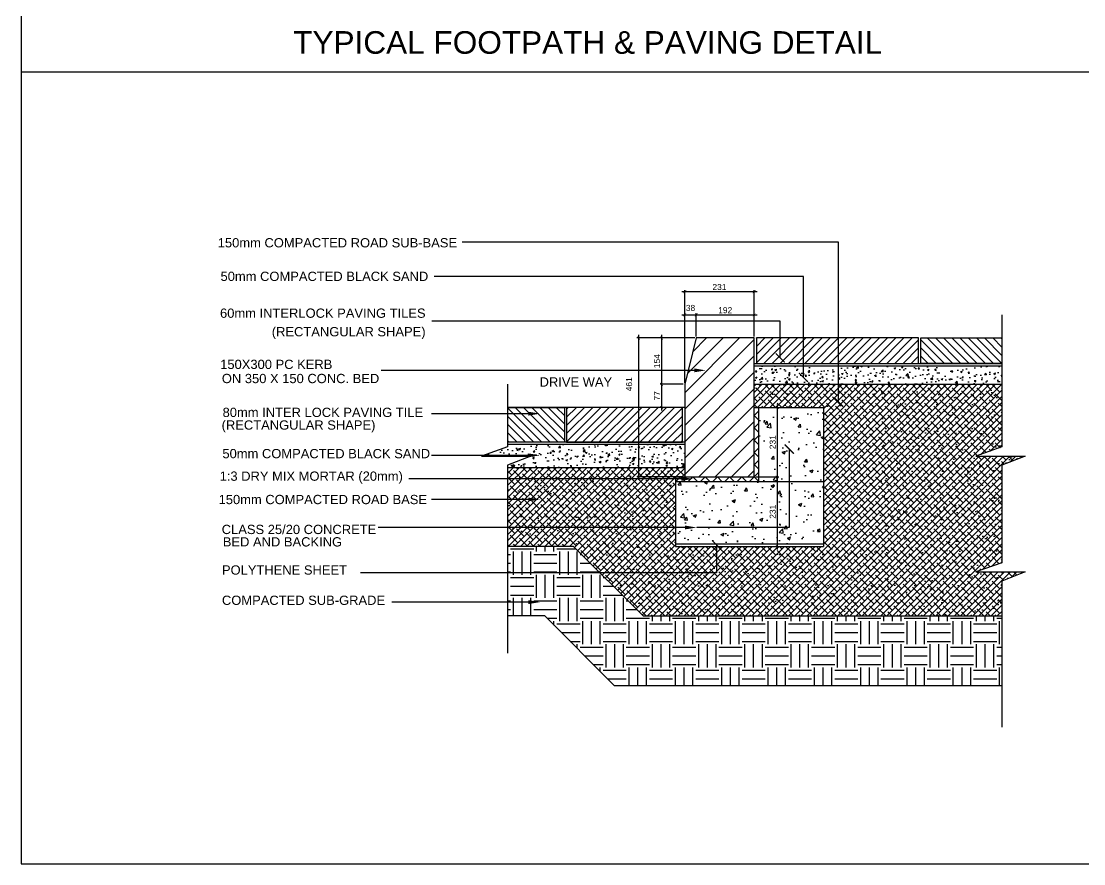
# Model space of a CAD drawing. Header units: centimetres. Extents: x -5119 to 2082, y -6603 to -947.
# Drawn here: x -5119 to -1591, y -6603 to -3807 of the extents above; entities that cross this region are included whole.
import ezdxf
from ezdxf import colors
from ezdxf.entities.mleader import LeaderData, LeaderLine
from ezdxf.enums import TextEntityAlignment as Align
from ezdxf.math import Vec2, Vec3

# ---------------------------------------------------------------- set-up
doc = ezdxf.new("R2010")
doc.units = ezdxf.units.CM
doc.header["$LTSCALE"] = 100
doc.header["$MEASUREMENT"] = 0
for name, color, linetype in [('DIM', 1, 'Continuous'), ('HATCH', 8, 'Continuous'), ('SHEET', 1, 'Continuous'), ('SYMBOL', 4, 'Continuous'), ('TEXT', 3, 'Continuous'), ('WALL', 7, 'Continuous'), ('WALL-01', 7, 'Continuous'), ('WALL-02', 3, 'Continuous'), ('WALL-03', 2, 'Continuous'), ('WALL-04', 1, 'Continuous')]:
    doc.layers.add(name, color=color, linetype=linetype)
doc.styles.add('ART', font='arial.ttf')
doc.styles.add('ART-PS-1', font='arial.ttf', dxfattribs={"height": 20})
doc.styles.add('ASA', font='romans.shx', dxfattribs={"width": 0.8})
doc.styles.add('DIM-TXT', font='arial.ttf')
doc.dimstyles.new('AS-20-100-FM', dxfattribs={"dimscale": 0, "dimtxt": 20, "dimasz": 15, "dimexe": 15, "dimexo": 10, "dimgap": 5, "dimtad": 1, "dimtoh": 1, "dimdec": 0, "dimlfac": 0.393701, "dimzin": 1, "dimdsep": 46, "dimlunit": 3, "dimtxsty": 'ASA', "dimblk1": 'ARCHTICK', "dimblk2": 'ARCHTICK', "dimsah": 1, "dimcen": 15, "dimdle": 15, "dimclrd": 1, "dimclre": 1, "dimclrt": 3, "dimadec": 0, "dimazin": 0, "dimtfac": 1, "dimtdec": 0, "dimtmove": 2, "dimatfit": 3, "dimldrblk": 'ARCHTICK', "dimfxl": 1, "dimtolj": 1, "dimtzin": 0, "dimarcsym": 0})
doc.dimstyles.new('DIM-2', dxfattribs={"dimscale": 0, "dimtxt": 18, "dimasz": 10, "dimexe": 5, "dimexo": 5, "dimgap": 5, "dimtad": 1, "dimdec": 0, "dimlfac": -0.393701, "dimzin": 1, "dimdsep": 46, "dimtxsty": 'DIM-TXT', "dimblk1": 'ARCHTICK', "dimblk2": 'ARCHTICK', "dimsah": 1, "dimcen": 15, "dimdle": 10, "dimclrd": 1, "dimclre": 1, "dimclrt": 3, "dimadec": 0, "dimazin": 0, "dimtfac": 1, "dimtdec": 0, "dimtmove": 2, "dimatfit": 3, "dimldrblk": 'ARCHTICK', "dimfxl": 1, "dimtolj": 1, "dimtzin": 0, "dimarcsym": 0})

# ---------------------------------------------------------------- blocks, each defined once
blk = doc.blocks.new('_ARCHTICK')
at = {"color": 0, "linetype": 'ByBlock', "const_width": 0.15}
blk.add_lwpolyline([(-0.5, -0.5), (0.5, 0.5)], dxfattribs=at)
blk = doc.blocks.new('*D43')
at = {"layer": 'Defpoints', "color": 0, "transparency": 16777216}
for p in [(-2877.6, -4857.9), (-2992.9, -5011.7), (-2916, -5011.7)]:
    blk.add_point(p, dxfattribs=at)
at = {"layer": 'DIM', "color": 1, "lineweight": -2, "transparency": 16777216}
for p, q in [((-2882.6, -4857.9), (-2997.9, -4857.9)), ((-2992.9, -4847.9), (-2992.9, -5021.7)), ((-2921, -5011.7), (-2997.9, -5011.7))]:
    blk.add_line(p, q, dxfattribs=at)
at = {"layer": 'DIM', "color": 1, "lineweight": -2, "transparency": 16777216, "xscale": 10, "yscale": 10, "zscale": 10}
for p, rotation in [((-2992.9, -4857.9), 90), ((-2992.9, -5011.7), 270)]:
    blk.add_blockref('_ARCHTICK', p, dxfattribs=dict(at, rotation=rotation))
at = {"layer": 'DIM', "color": 3, "transparency": 16777216, "insert": (-3008.1, -4934.8), "char_height": 20, "attachment_point": 5, "rotation": 90, "style": 'DIM-TXT'}
blk.add_mtext('\\A1;154', dxfattribs=at)
blk = doc.blocks.new('*D44')
at = {"layer": 'Defpoints', "color": 0, "transparency": 16777216}
for p in [(-2916, -5011.7), (-2992.9, -5088.6), (-2916, -5088.6)]:
    blk.add_point(p, dxfattribs=at)
at = {"layer": 'DIM', "color": 1, "lineweight": -2, "transparency": 16777216}
for p, q in [((-2992.9, -5001.7), (-2992.9, -5098.6)), ((-2921, -5011.7), (-2997.9, -5011.7)), ((-2921, -5088.6), (-2997.9, -5088.6))]:
    blk.add_line(p, q, dxfattribs=at)
at = {"layer": 'DIM', "color": 1, "lineweight": -2, "transparency": 16777216, "xscale": 10, "yscale": 10, "zscale": 10}
for p, rotation in [((-2992.9, -5011.7), 90), ((-2992.9, -5088.6), 270)]:
    blk.add_blockref('_ARCHTICK', p, dxfattribs=dict(at, rotation=rotation))
at = {"layer": 'DIM', "color": 3, "transparency": 16777216, "insert": (-3007.9, -5050.1), "char_height": 20, "attachment_point": 5, "rotation": 90, "style": 'DIM-TXT'}
blk.add_mtext('\\A1;77', dxfattribs=at)
blk = doc.blocks.new('*D15')
at = {"layer": 'Defpoints', "color": 0, "transparency": 16777216}
for p in [(-2877.6, -4857.9), (-3069.8, -5319.2), (-2916, -5319.2)]:
    blk.add_point(p, dxfattribs=at)
at = {"layer": 'DIM', "color": 1, "lineweight": -2, "transparency": 16777216}
for p, q in [((-2882.6, -4857.9), (-3074.8, -4857.9)), ((-3069.8, -4847.9), (-3069.8, -5329.2)), ((-2921, -5319.2), (-3074.8, -5319.2))]:
    blk.add_line(p, q, dxfattribs=at)
at = {"layer": 'DIM', "color": 1, "lineweight": -2, "transparency": 16777216, "xscale": 10, "yscale": 10, "zscale": 10}
for p, rotation in [((-3069.8, -4857.9), 90), ((-3069.8, -5319.2), 270)]:
    blk.add_blockref('_ARCHTICK', p, dxfattribs=dict(at, rotation=rotation))
at = {"layer": 'DIM', "color": 3, "transparency": 16777216, "insert": (-3100.6, -5011.7), "char_height": 20, "attachment_point": 5, "rotation": 90, "style": 'DIM-TXT'}
blk.add_mtext('\\A1;461', dxfattribs=at)
blk = doc.blocks.new('*D16')
at = {"layer": 'Defpoints', "color": 0, "transparency": 16777216}
for p in [(-2877.6, -4781.1), (-2877.6, -4857.9), (-2916, -5011.7)]:
    blk.add_point(p, dxfattribs=at)
at = {"layer": 'DIM', "color": 1, "lineweight": -2, "transparency": 16777216}
for p, q in [((-2926, -4781.1), (-2867.6, -4781.1)), ((-2916, -5006.7), (-2916, -4776.1)), ((-2877.6, -4852.9), (-2877.6, -4776.1))]:
    blk.add_line(p, q, dxfattribs=at)
at = {"layer": 'DIM', "color": 1, "lineweight": -2, "transparency": 16777216, "xscale": 10, "yscale": 10, "zscale": 10, "rotation": 180}
blk.add_blockref('_ARCHTICK', (-2916, -4781.1), dxfattribs=at)
at = {"layer": 'DIM', "color": 1, "lineweight": -2, "transparency": 16777216, "xscale": 10, "yscale": 10, "zscale": 10}
blk.add_blockref('_ARCHTICK', (-2877.6, -4781.1), dxfattribs=at)
at = {"layer": 'DIM', "color": 3, "transparency": 16777216, "insert": (-2896.8, -4758.3), "char_height": 20, "attachment_point": 5, "style": 'DIM-TXT'}
blk.add_mtext('\\A1;38', dxfattribs=at)
blk = doc.blocks.new('*D17')
at = {"layer": 'Defpoints', "color": 0, "transparency": 16777216}
for p in [(-2685.4, -4781.1), (-2877.6, -4857.9), (-2685.4, -4857.9)]:
    blk.add_point(p, dxfattribs=at)
at = {"layer": 'DIM', "color": 1, "lineweight": -2, "transparency": 16777216}
for p, q in [((-2887.6, -4781.1), (-2675.4, -4781.1)), ((-2877.6, -4852.9), (-2877.6, -4776.1)), ((-2685.4, -4852.9), (-2685.4, -4776.1))]:
    blk.add_line(p, q, dxfattribs=at)
at = {"layer": 'DIM', "color": 1, "lineweight": -2, "transparency": 16777216, "xscale": 10, "yscale": 10, "zscale": 10, "rotation": 180}
blk.add_blockref('_ARCHTICK', (-2877.6, -4781.1), dxfattribs=at)
at = {"layer": 'DIM', "color": 1, "lineweight": -2, "transparency": 16777216, "xscale": 10, "yscale": 10, "zscale": 10}
blk.add_blockref('_ARCHTICK', (-2685.4, -4781.1), dxfattribs=at)
at = {"layer": 'DIM', "color": 3, "transparency": 16777216, "insert": (-2781.5, -4765.8), "char_height": 20, "attachment_point": 5, "style": 'DIM-TXT'}
blk.add_mtext('\\A1;192', dxfattribs=at)
blk = doc.blocks.new('*D18')
at = {"layer": 'Defpoints', "color": 0, "transparency": 16777216}
for p in [(-2685.4, -4704.2), (-2916, -4857.9), (-2685.4, -4857.9)]:
    blk.add_point(p, dxfattribs=at)
at = {"layer": 'DIM', "color": 1, "lineweight": -2, "transparency": 16777216}
for p, q in [((-2926, -4704.2), (-2675.4, -4704.2)), ((-2916, -4852.9), (-2916, -4699.2)), ((-2685.4, -4852.9), (-2685.4, -4699.2))]:
    blk.add_line(p, q, dxfattribs=at)
at = {"layer": 'DIM', "color": 1, "lineweight": -2, "transparency": 16777216, "xscale": 10, "yscale": 10, "zscale": 10, "rotation": 180}
blk.add_blockref('_ARCHTICK', (-2916, -4704.2), dxfattribs=at)
at = {"layer": 'DIM', "color": 1, "lineweight": -2, "transparency": 16777216, "xscale": 10, "yscale": 10, "zscale": 10}
blk.add_blockref('_ARCHTICK', (-2685.4, -4704.2), dxfattribs=at)
at = {"layer": 'DIM', "color": 3, "transparency": 16777216, "insert": (-2800.7, -4689), "char_height": 20, "attachment_point": 5, "style": 'DIM-TXT'}
blk.add_mtext('\\A1;231', dxfattribs=at)
blk = doc.blocks.new('*D45')
at = {"layer": 'Defpoints', "color": 0, "transparency": 16777216}
for p in [(-2685.4, -5088.6), (-2685.4, -5319.2), (-2608.6, -5319.2)]:
    blk.add_point(p, dxfattribs=at)
at = {"layer": 'DIM', "color": 1, "lineweight": -2, "transparency": 16777216}
for p, q in [((-2608.6, -5078.6), (-2608.6, -5329.2)), ((-2680.4, -5088.6), (-2603.6, -5088.6)), ((-2680.4, -5319.2), (-2603.6, -5319.2))]:
    blk.add_line(p, q, dxfattribs=at)
at = {"layer": 'DIM', "color": 1, "lineweight": -2, "transparency": 16777216, "xscale": 10, "yscale": 10, "zscale": 10}
for p, rotation in [((-2608.6, -5088.6), 90), ((-2608.6, -5319.2), 270)]:
    blk.add_blockref('_ARCHTICK', p, dxfattribs=dict(at, rotation=rotation))
at = {"layer": 'DIM', "color": 3, "transparency": 16777216, "insert": (-2623.8, -5203.9), "char_height": 20, "attachment_point": 5, "rotation": 90, "style": 'DIM-TXT'}
blk.add_mtext('\\A1;231', dxfattribs=at)
blk = doc.blocks.new('*D46')
at = {"layer": 'Defpoints', "color": 0, "transparency": 16777216}
for p in [(-2685.4, -5319.2), (-2748.7, -5549.9), (-2608.6, -5549.9)]:
    blk.add_point(p, dxfattribs=at)
at = {"layer": 'DIM', "color": 1, "lineweight": -2, "transparency": 16777216}
for p, q in [((-2680.4, -5319.2), (-2603.6, -5319.2)), ((-2608.6, -5309.2), (-2608.6, -5559.9)), ((-2743.7, -5549.9), (-2603.6, -5549.9))]:
    blk.add_line(p, q, dxfattribs=at)
at = {"layer": 'DIM', "color": 1, "lineweight": -2, "transparency": 16777216, "xscale": 10, "yscale": 10, "zscale": 10}
for p, rotation in [((-2608.6, -5319.2), 90), ((-2608.6, -5549.9), 270)]:
    blk.add_blockref('_ARCHTICK', p, dxfattribs=dict(at, rotation=rotation))
at = {"layer": 'DIM', "color": 3, "transparency": 16777216, "insert": (-2623.8, -5434.6), "char_height": 20, "attachment_point": 5, "rotation": 90, "style": 'DIM-TXT'}
blk.add_mtext('\\A1;231', dxfattribs=at)

msp = doc.modelspace()

# ---------------------------------------------------------------- hatches: boundary and pattern name
at = {"layer": 'HATCH'}
h = msp.add_hatch(dxfattribs=at)
h.set_pattern_fill('ANSI31', color=256, scale=307.527171, style=0)
h.set_pattern_definition([(45, (-12861.474, -34.915), (-27.18182, 27.18182), [])])
h.paths.add_polyline_path([(-2685.396, -4857.94), (-2877.601, -4857.94), (-2916.042, -5011.703), (-2916.042, -5319.23), (-2685.396, -5319.23)])
h = msp.add_hatch(dxfattribs=at)
h.set_pattern_fill('ANSI31', color=256, scale=153.763586, style=0)
h.set_pattern_definition([(45, (-2408.622, -4915.601), (-13.5909, 13.5909), [])])
h.paths.add_polyline_path([(-2139.536, -4857.94), (-2677.708, -4857.94), (-2677.708, -4942.51), (-2139.536, -4942.51)])
h = msp.add_hatch(dxfattribs=at)
h.set_pattern_fill('ANSI31', color=256, scale=153.763586, style=0)
h.set_pattern_definition([(135, (-1862.761, -4915.601), (13.5909, 13.5909), [])])
h.paths.add_polyline_path([(-1862.761, -4942.51), (-1862.761, -4857.94), (-2131.847, -4857.94), (-2131.847, -4942.51)])
h = msp.add_hatch(dxfattribs=at)
h.set_pattern_fill('AR-CONC', color=2, scale=7.688179, style=0)
h.set_pattern_definition([(50, (-941.96, -7341.01), (55.14425, -4.8245), [5.7661, -63.4275]), (355, (-941.96, -7341.01), (-10.6675, 57.8299), [4.6129, -50.742]), (100.4514, (-937.366, -7341.413), (44.4768, 53.0053), [4.9005, -53.9051]), (46.1842, (-941.96, -7325.634), (82.0514, -12.7254), [8.6492, -95.1412]), (96.6356, (-935.12, -7326.695), (71.8585, 74.892), [7.3507, -80.8576]), (351.1842, (-941.96, -7325.634), (71.8585, 74.892), [6.9194, -76.113]), (21, (-934.273, -7329.48), (45.8913, -30.95406), [5.7661, -63.4275]), (326, (-934.273, -7329.48), (18.7065, 55.7508), [4.6129, -50.742]), (71.4514, (-930.45, -7332.06), (64.5978, 24.7967), [4.9005, -53.9051]), (37.5, (-941.961, -7341.01), (0.93487, 25.59348), [0, -50.12693, 0, -51.5108, 0, -50.9342]), (7.5, (-941.96, -7341.01), (20.22526, 30.32308), [0, -29.36884, 0, -48.9737, 0, -19.41265]), (327.5, (-959.106, -7341.01), (41.04123, -1.73406), [0, -19.22045, 0, -59.9678, 0, -79.57266]), (317.5, (-966.794, -7341.01), (44.8364, 7.69625), [0, -24.9866, 0, -39.82477, 0, -56.5081])])
h.paths.add_polyline_path([(-2685.396, -5011.703), (-1862.761, -5011.703), (-1862.761, -4950.198), (-2685.396, -4950.198)])
h = msp.add_hatch(dxfattribs=at)
h.set_pattern_fill('AR-SAND', color=256, scale=46.129076, style=0)
h.set_pattern_definition([(37.5, (-4478.52, -7648.54), (-2.9058, 88.8826), [0, -70.1162, 0, -78.4194, 0, -74.9597]), (7.5, (-4478.52, -7648.54), (81.638, 130.183), [0, -37.8258, 0, -63.1968, 0, -24.2178]), (327.5, (-4535.26, -7648.54), (143.6525, 0.261), [0, -23.0645, 0, -83.0323, 0, -108.4033]), (317.5, (-4535.26, -7648.54), (138.67, 40.4864), [0, -11.5323, 0, -54.4323, 0, -62.2743])])
h.paths.add_polyline_path([(-1862.761, -5780.521), (-1862.761, -5664.929), (-1785.823, -5634.446), (-1949.318, -5634.446), (-1862.761, -5603.963), (-1862.761, -5280.52), (-1785.823, -5250.037), (-1949.318, -5250.037), (-1862.761, -5219.554), (-1862.761, -5011.703), (-2685.396, -5011.703), (-2685.396, -5088.585), (-2300.987, -5088.585), (-2300.987, -5549.876), (-2946.794, -5549.876), (-2946.794, -5319.23), (-2916.042, -5319.23), (-2916.042, -5288.478), (-3504.435, -5288.478), (-3504.435, -5549.876), (-3285.074, -5549.876), (-3054.429, -5780.521)])
h = msp.add_hatch(dxfattribs=at)
h.set_pattern_fill('ANSI38', color=256, scale=115.322689, style=0)
h.set_pattern_definition([(45, (-941.961, -7494.774), (-10.19318, 10.19318), []), (135, (-941.961, -7494.774), (-30.579546, 10.19318), [36.03834, -21.623])])
h.paths.add_polyline_path([(-1862.761, -5780.521), (-1862.761, -5664.929), (-1785.823, -5634.446), (-1949.318, -5634.446), (-1862.761, -5603.963), (-1862.761, -5280.52), (-1785.823, -5250.037), (-1949.318, -5250.037), (-1862.761, -5219.554), (-1862.761, -5011.703), (-2685.396, -5011.703), (-2685.396, -5088.585), (-2454.751, -5088.585), (-2454.751, -5549.876), (-2946.794, -5549.876), (-2946.794, -5319.23), (-2916.042, -5319.23), (-2916.042, -5288.478), (-3504.435, -5288.478), (-3504.435, -5549.876), (-3285.074, -5549.876), (-3054.429, -5780.521)])
h = msp.add_hatch(dxfattribs=at)
h.set_pattern_fill('ANSI31', color=256, scale=153.763586, style=0)
h.set_pattern_definition([(135, (-3312.231, -5146.246), (13.591, 13.591), [])])
h.paths.add_polyline_path([(-3315.827, -5088.585), (-3315.827, -5203.908), (-3504.435, -5203.908), (-3504.435, -5088.585)])
h = msp.add_hatch(dxfattribs=at)
h.set_pattern_fill('ANSI31', color=256, scale=153.763586, style=0)
h.set_pattern_definition([(45, (-3115.934, -5146.246), (-13.591, 13.591), [])])
h.paths.add_polyline_path([(-2923.73, -5088.585), (-3308.139, -5088.585), (-3308.139, -5203.908), (-2923.73, -5203.908)])
h = msp.add_hatch(dxfattribs=at)
h.set_pattern_fill('AR-CONC', color=2, scale=15.376359, style=0)
h.set_pattern_definition([(50, (-941.96, -7341.01), (110.2885, -9.649), [11.5323, -126.855]), (355, (-941.96, -7341.01), (-21.335, 115.6598), [9.226, -101.484]), (100.4514, (-932.77, -7341.81), (88.9537, 106.0107), [9.801, -107.81]), (46.184, (-941.96, -7310.26), (164.103, -25.451), [17.298, -190.282]), (96.6356, (-928.29, -7312.38), (143.717, 149.784), [14.701, -161.715]), (351.184, (-941.96, -7310.26), (143.717, 149.784), [13.839, -152.226]), (21, (-926.585, -7317.95), (91.7826, -61.908), [11.5323, -126.855]), (326, (-926.58, -7317.95), (37.413, 111.5017), [9.226, -101.484]), (71.4514, (-918.94, -7323.1), (129.1956, 49.5934), [9.801, -107.81]), (37.5, (-941.96, -7341.01), (1.86974, 51.18695), [0, -100.2539, 0, -103.0216, 0, -101.8684]), (7.5, (-941.96, -7341.01), (40.4505, 60.6462), [0, -58.7377, 0, -97.9474, 0, -38.8253]), (327.5, (-976.25, -7341.01), (82.08245, -3.4681), [0, -38.4409, 0, -119.9356, 0, -159.1453]), (317.5, (-991.63, -7341.01), (89.6728, 15.3925), [0, -49.9732, 0, -79.6495, 0, -113.0162])])
h.paths.add_polyline_path([(-2454.751, -5541.419), (-2454.751, -5088.585), (-2670.02, -5088.585), (-2670.02, -5334.607), (-2916.042, -5334.607), (-2946.794, -5334.607), (-2946.794, -5541.419)])
h = msp.add_hatch(dxfattribs=at)
h.set_pattern_fill('ANSI37', color=256, scale=230.645378)
h.set_pattern_definition([(45, (-2685.396, -5319.23), (-20.3864, 20.3864), []), (135, (-2685.396, -5319.23), (-20.3864, -20.3864), [])])
h.paths.add_polyline_path([(-2916.042, -5319.23), (-2946.794, -5319.23), (-2946.794, -5334.607), (-2670.02, -5334.607), (-2670.02, -5088.585), (-2685.396, -5088.585), (-2685.396, -5319.23)])
h = msp.add_hatch(dxfattribs=at)
h.set_pattern_fill('AR-CONC', color=2, scale=7.688179, style=0)
h.set_pattern_definition([(50, (-3253.517, -5250.037), (55.144, -4.8245), [5.766, -63.4275]), (355, (-3253.517, -5250.037), (-10.667, 57.83), [4.613, -50.742]), (100.451, (-3248.92, -5250.44), (44.477, 53.005), [4.9005, -53.905]), (46.184, (-3253.52, -5234.66), (82.051, -12.725), [8.649, -95.141]), (96.636, (-3246.68, -5235.72), (71.859, 74.892), [7.35, -80.858]), (351.184, (-3253.52, -5234.66), (71.858, 74.892), [6.92, -76.113]), (21, (-3245.83, -5238.505), (45.891, -30.954), [5.766, -63.4275]), (326, (-3245.83, -5238.505), (18.7065, 55.751), [4.613, -50.742]), (71.451, (-3242.004, -5241.084), (64.598, 24.797), [4.9005, -53.905]), (37.5, (-3253.517, -5250.037), (0.9349, 25.5935), [0, -50.127, 0, -51.5108, 0, -50.9342]), (7.5, (-3253.517, -5250.037), (20.2253, 30.323), [0, -29.3688, 0, -48.9737, 0, -19.4127]), (327.5, (-3270.662, -5250.037), (41.0412, -1.734), [0, -19.2204, 0, -59.9678, 0, -79.5727]), (317.5, (-3278.35, -5250.037), (44.8364, 7.6963), [0, -24.9866, 0, -39.8248, 0, -56.508])])
h.paths.add_polyline_path([(-2916.042, -5211.596), (-3504.435, -5211.596), (-3504.435, -5219.554), (-3590.992, -5250.037), (-3427.497, -5250.037), (-3504.435, -5280.52), (-3504.435, -5288.478), (-2916.042, -5288.478)])
h = msp.add_hatch(dxfattribs=at)
h.set_pattern_fill('EARTH', color=256, scale=307.527171, style=0)
h.set_pattern_definition([(0, (-957.34, -7633.16), (76.8818, 76.8818), [76.8818, -76.8818]), (0, (-957.34, -7604.33), (76.8818, 76.8818), [76.8818, -76.8818]), (0, (-957.34, -7575.5), (76.8818, 76.8818), [76.8818, -76.8818]), (90, (-947.73, -7565.89), (-76.8818, 76.8818), [76.8818, -76.8818]), (90, (-918.9, -7565.89), (-76.8818, 76.8818), [76.8818, -76.8818]), (90, (-890.066, -7565.89), (-76.8818, 76.8818), [76.8818, -76.8818])])
h.paths.add_polyline_path([(-1862.761, -6011.167), (-1862.761, -5780.521), (-3054.429, -5780.521), (-3285.074, -5549.876), (-3504.435, -5549.876), (-3504.435, -5780.521), (-3380.611, -5780.521), (-3149.965, -6011.167)])

# ---------------------------------------------------------------- linework, layer by layer
at = {"layer": 'SHEET', "color": 2}
msp.add_lwpolyline([(-5119.37, -6602.957), (2081.606, -6602.847), (2081.606, -946.701), (-5119.37, -946.811)], close=True, dxfattribs=at)
at = {"layer": 'SYMBOL', "ltscale": 0.1}
for points in [[(-1862.761, -4781.058), (-1862.761, -5219.554), (-1949.318, -5250.037), (-1785.823, -5250.037), (-1862.761, -5280.52), (-1862.761, -5603.963), (-1949.318, -5634.446), (-1785.823, -5634.446), (-1862.761, -5664.929), (-1862.761, -6149.554)], [(-3504.435, -5011.703), (-3504.435, -5219.554), (-3590.992, -5250.037), (-3427.497, -5250.037), (-3504.435, -5280.52), (-3504.435, -5903.532)]]:
    msp.add_lwpolyline(points, dxfattribs=at)
at = {"layer": 'WALL', "color": 3}
msp.add_line((-5119.37, -3974.884), (2081.606, -3974.996), dxfattribs=at)
at = {"layer": 'WALL-01'}
msp.add_lwpolyline([(-2877.601, -4857.94), (-2916.042, -5011.703), (-2916.042, -5319.23), (-2685.396, -5319.23), (-2685.396, -4857.94)], close=True, dxfattribs=at)
at = {"layer": 'WALL-02'}
for p, q in [((-2916.042, -5088.585), (-3504.435, -5088.585)), ((-2685.396, -5088.585), (-2454.751, -5088.585)), ((-2670.02, -5334.607), (-2670.02, -5088.585)), ((-2454.751, -5088.585), (-2454.751, -5549.876)), ((-2946.794, -5319.23), (-2946.794, -5334.607)), ((-2946.794, -5319.23), (-2916.042, -5319.23)), ((-2946.794, -5334.607), (-2454.751, -5334.607)), ((-2946.794, -5334.607), (-2946.794, -5549.876)), ((-2946.794, -5541.419), (-2454.751, -5541.419)), ((-2946.794, -5549.876), (-2454.751, -5549.876))]:
    msp.add_line(p, q, dxfattribs=at)
at = {"layer": 'WALL-03'}
for p, q in [((-2685.396, -4950.198), (-1862.761, -4950.198)), ((-2685.396, -5011.703), (-1862.761, -5011.703)), ((-2916.042, -5288.478), (-3504.435, -5288.478)), ((-3285.074, -5549.876), (-3504.435, -5549.876)), ((-3054.429, -5780.521), (-3285.074, -5549.876)), ((-3380.611, -5780.521), (-3504.435, -5780.521)), ((-3149.965, -6011.167), (-3380.611, -5780.521)), ((-3054.429, -5780.521), (-1862.761, -5780.521)), ((-3149.965, -6011.167), (-1862.761, -6011.167))]:
    msp.add_line(p, q, dxfattribs=at)
at = {"layer": 'WALL-04'}
for p, q in [((-2685.396, -4942.51), (-1862.761, -4942.51)), ((-2916.042, -5203.908), (-3504.435, -5203.908)), ((-2916.042, -5211.596), (-3504.435, -5211.596))]:
    msp.add_line(p, q, dxfattribs=at)
for points in [[(-2139.536, -4857.94), (-2677.708, -4857.94), (-2677.708, -4942.51), (-2139.536, -4942.51)], [(-2923.73, -5088.585), (-3308.139, -5088.585), (-3308.139, -5203.908), (-2923.73, -5203.908)]]:
    msp.add_lwpolyline(points, close=True, dxfattribs=at)
for points in [[(-1862.761, -4942.51), (-2131.847, -4942.51), (-2131.847, -4857.94), (-1862.761, -4857.94)], [(-3504.435, -5088.585), (-3315.827, -5088.585), (-3315.827, -5203.908), (-3504.435, -5203.908)]]:
    msp.add_lwpolyline(points, dxfattribs=at)

# ---------------------------------------------------------------- texts
at = {"layer": 'TEXT', "style": 'ART'}
msp.add_text('TYPICAL FOOTPATH & PAVING DETAIL', height=75, dxfattribs=at).set_placement((-3238.208, -3877.118), align=Align.MIDDLE_CENTER)
at = {"layer": 'TEXT', "style": 'ART-PS-1'}
for s, height, p in [('150mm COMPACTED ROAD SUB-BASE', 30.75272, (-3672.029, -4541.931)), ('50mm COMPACTED BLACK SAND', 30.75272, (-3767.749, -4653.342)), ('60mm INTERLOCK PAVING TILES', 30.75272, (-3776.589, -4775.579)), ('(RECTANGULAR SHAPE)', 30.75272, (-3776.589, -4837.084)), ('150X300 PC KERB', 30.75272, (-4086.21, -4945.5)), ('ON 350 X 150 CONC. BED', 30.75272, (-3930.433, -4992.472)), ('DRIVE WAY', 30.7527, (-3157.002, -5004.004)), ('80mm INTER LOCK PAVING TILE', 30.75272, (-3784.763, -5104.822)), ('(RECTANGULAR SHAPE)', 30.75272, (-3943.2, -5146.82)), ('50mm COMPACTED BLACK SAND', 30.75272, (-3761.492, -5241.752)), ('150mm COMPACTED ROAD BASE', 30.75272, (-3771.765, -5394.085)), ('POLYTHENE SHEET', 30.75272, (-4037.498, -5627.999)), ('COMPACTED SUB-GRADE', 30.75272, (-3911.117, -5728.505))]:
    msp.add_text(s, height=height, dxfattribs=at).set_placement(p, align=Align.MIDDLE_RIGHT)
for s, p in [('1:3 DRY MIX MORTAR (20mm)', (-4460.603, -5331.873)), ('CLASS 25/20 CONCRETE', (-4453.607, -5508.764))]:
    msp.add_text(s, height=30.75272, dxfattribs=at).set_placement(p)
msp.add_text('BED AND BACKING', height=30.75272, dxfattribs=at).set_placement((-4053.819, -5559.213), align=Align.BOTTOM_RIGHT)

# ---------------------------------------------------------------- dimensions: what is measured, and where the dimension line sits
at = {"layer": 'DIM'}
for base, p1, p2, angle, picture, middle in [((-2685.396, -4704.176), (-2916.042, -4857.94), (-2685.396, -4857.94), 180, '*D18', (-2800.719, -4688.958)), ((-2877.601, -4781.058), (-2916.042, -5011.703), (-2877.601, -4857.94), 180, '*D16', (-2896.821, -4758.34)), ((-2685.396, -4781.058), (-2877.601, -4857.94), (-2685.396, -4857.94), 180, '*D17', (-2781.499, -4765.846)), ((-2992.924, -5011.703), (-2877.601, -4857.94), (-2916.042, -5011.703), 90, '*D43', (-3008.135, -4934.821)), ((-2992.924, -5088.585), (-2916.042, -5011.703), (-2916.042, -5088.585), 90, '*D44', (-3007.924, -5050.144)), ((-2608.555, -5319.23), (-2685.396, -5088.585), (-2685.396, -5319.23), 90, '*D45', (-2623.773, -5203.908)), ((-2608.555, -5549.876), (-2685.396, -5319.23), (-2748.69, -5549.876), 90, '*D46', (-2623.773, -5434.553))]:
    dim = msp.add_linear_dim(base=base, p1=p1, p2=p2, angle=angle, dimstyle='DIM-2', override={"dimscale": 1, "dimtxt": 20}, dxfattribs=at)
    dim.commit()
    dim.dimension.update_dxf_attribs({"geometry": picture, "text_midpoint": middle})
dim = msp.add_linear_dim(base=(-3069.805, -5319.23), p1=(-2877.601, -4857.94), p2=(-2916.042, -5319.23), angle=90, dimstyle='DIM-2', override={"dimscale": 1, "dimtxt": 20}, dxfattribs=at)
dim.commit()
dim.dimension.update_dxf_attribs({"geometry": '*D15', "text_midpoint": (-3100.558, -5011.703), "dimtype": 160})

# ---------------------------------------------------------------- leaders
for points in [[(-2404.806, -5071.33), (-2404.806, -4539.679), (-3654.583, -4539.679)], [(-2522.023, -4988.696), (-2522.023, -4653.342), (-3747.814, -4653.342)], [(-2598.904, -4923.953), (-2598.904, -4801.865), (-3756.215, -4801.865)], [(-2569.048, -5226.924), (-2569.048, -5486.921), (-2876.242, -5486.921)], [(-2810.034, -5544.946), (-2810.034, -5637.822), (-3992.983, -5637.822)]]:
    msp.add_leader(points, dimstyle='AS-20-100-FM', override={"dimscale": 1, "dimasz": 30}, dxfattribs=at)
ml = msp.add_multileader_mtext('Standard', dxfattribs=at)
ml.set_content('', color=256)
ml.set_leader_properties()
ml.build(insert=Vec2(0, 0))
ml.multileader.update_dxf_attribs({"text_right_attachment_type": 6, "dogleg_length": 0.36, "arrow_head_size": 38.441})
ctx = ml.context
ctx.base_point, ctx.char_height, ctx.arrow_head_size, ctx.landing_gap_size, ctx.plane_origin = Vec3(-3924.368, -4965.284), 0.277, 38.441, 0.138, Vec3(-3396.54, -4965.422)
ctx.right_attachment, ctx.text_align_type = 6, 2
notes = []
notes.append((ctx, [(0, (1, 1, 0), (-3923.537, -4965.422), (-1, 0), 0.554, [(0, [(-2845.46, -4965.422)], 0, [])])]))
ctx.mtext.insert, ctx.mtext.alignment, ctx.mtext.flow_direction = Vec3(-3924.229, -4965.145), 3, 5
ml = msp.add_multileader_mtext('Standard', dxfattribs=at)
ml.set_content('', color=256)
ml.set_leader_properties()
ml.build(insert=Vec2(0, 0))
ml.multileader.update_dxf_attribs({"text_right_attachment_type": 6, "dogleg_length": 0.36, "arrow_head_size": 38.441})
ctx = ml.context
ctx.base_point, ctx.char_height, ctx.arrow_head_size, ctx.landing_gap_size, ctx.plane_origin = Vec3(-3756.863, -5109.052), 0.277, 38.441, 0.138, Vec3(-3396.54, -5109.191)
ctx.right_attachment, ctx.text_align_type = 6, 2
notes.append((ctx, [(0, (1, 1, 0), (-3756.032, -5109.191), (-1, 0), 0.554, [(0, [(-3396.54, -5109.191)], 0, [])])]))
ctx.mtext.insert, ctx.mtext.alignment, ctx.mtext.flow_direction = Vec3(-3756.724, -5108.914), 3, 5
ml = msp.add_multileader_mtext('Standard', dxfattribs=at)
ml.set_content('', color=256)
ml.set_leader_properties()
ml.build(insert=Vec2(0, 0))
ml.multileader.update_dxf_attribs({"text_right_attachment_type": 6, "dogleg_length": 0.36, "arrow_head_size": 38.441})
ctx = ml.context
ctx.base_point, ctx.char_height, ctx.arrow_head_size, ctx.landing_gap_size, ctx.plane_origin = Vec3(-3756.863, -5247.345), 0.277, 38.441, 0.138, Vec3(-3396.54, -5247.484)
ctx.right_attachment, ctx.text_align_type = 6, 2
notes.append((ctx, [(0, (1, 1, 0), (-3756.032, -5247.484), (-1, 0), 0.554, [(0, [(-3396.54, -5247.484)], 0, [])])]))
ctx.mtext.insert, ctx.mtext.alignment, ctx.mtext.flow_direction = Vec3(-3756.724, -5247.207), 3, 5
ml = msp.add_multileader_mtext('Standard', dxfattribs=at)
ml.set_content('', color=256)
ml.set_leader_properties()
ml.build(insert=Vec2(0, 0))
ml.multileader.update_dxf_attribs({"text_right_attachment_type": 6, "dogleg_length": 0.36, "arrow_head_size": 38.441})
ctx = ml.context
ctx.base_point, ctx.char_height, ctx.arrow_head_size, ctx.landing_gap_size, ctx.plane_origin = Vec3(-3832.686, -5325.548), 0.277, 38.441, 0.138, Vec3(-3396.54, -5325.686)
ctx.right_attachment, ctx.text_align_type = 6, 2
notes.append((ctx, [(0, (1, 1, 0), (-3831.855, -5325.686), (-1, 0), 0.554, [(0, [(-2888.353, -5325.686)], 0, [])])]))
ctx.mtext.insert, ctx.mtext.alignment, ctx.mtext.flow_direction = Vec3(-3832.547, -5325.41), 3, 5
ml = msp.add_multileader_mtext('Standard', dxfattribs=at)
ml.set_content('', color=256)
ml.set_leader_properties()
ml.build(insert=Vec2(0, 0))
ml.multileader.update_dxf_attribs({"text_right_attachment_type": 6, "dogleg_length": 0.36, "arrow_head_size": 38.441})
ctx = ml.context
ctx.base_point, ctx.char_height, ctx.arrow_head_size, ctx.landing_gap_size, ctx.plane_origin = Vec3(-3756.863, -5393.825), 0.277, 38.441, 0.138, Vec3(-3396.54, -5393.964)
ctx.right_attachment, ctx.text_align_type = 6, 2
notes.append((ctx, [(0, (1, 1, 0), (-3756.032, -5393.964), (-1, 0), 0.554, [(0, [(-3396.54, -5393.964)], 0, [])])]))
ctx.mtext.insert, ctx.mtext.alignment, ctx.mtext.flow_direction = Vec3(-3756.724, -5393.687), 3, 5
ml = msp.add_multileader_mtext('Standard', dxfattribs=at)
ml.set_content('', color=256)
ml.set_leader_properties()
ml.build(insert=Vec2(0, 0))
ml.multileader.update_dxf_attribs({"text_right_attachment_type": 6, "dogleg_length": 0.36, "arrow_head_size": 38.441})
ctx = ml.context
ctx.base_point, ctx.char_height, ctx.arrow_head_size, ctx.landing_gap_size, ctx.plane_origin = Vec3(-3934.472, -5486.783), 0.277, 38.441, 0.138, Vec3(-3396.54, -5486.921)
ctx.right_attachment, ctx.text_align_type = 6, 2
notes.append((ctx, [(0, (1, 1, 0), (-3933.641, -5486.921), (-1, 0), 0.554, [(0, [(-2876.242, -5486.921)], 0, [])])]))
ctx.mtext.insert, ctx.mtext.alignment, ctx.mtext.flow_direction = Vec3(-3934.333, -5486.644), 3, 5
ml = msp.add_multileader_mtext('Standard', dxfattribs=at)
ml.set_content('', color=256)
ml.set_leader_properties()
ml.build(insert=Vec2(0, 0))
ml.multileader.update_dxf_attribs({"text_right_attachment_type": 6, "dogleg_length": 0.36, "arrow_head_size": 38.441})
ctx = ml.context
ctx.base_point, ctx.char_height, ctx.arrow_head_size, ctx.landing_gap_size, ctx.plane_origin = Vec3(-3888.679, -5734.501), 0.277, 38.441, 0.138, Vec3(-3396.54, -5734.639)
ctx.right_attachment, ctx.text_align_type = 6, 2
notes.append((ctx, [(0, (1, 1, 0), (-3887.849, -5734.639), (-1, 0), 0.554, [(0, [(-3396.54, -5734.639)], 0, [])])]))
ctx.mtext.insert, ctx.mtext.alignment, ctx.mtext.flow_direction = Vec3(-3888.54, -5734.362), 3, 5
for ctx, leaders in notes:
    for number, flags, end, landing, length, lines in leaders:
        leader = LeaderData()
        leader.index, (leader.has_last_leader_line, leader.has_dogleg_vector, leader.attachment_direction) = number, flags
        leader.last_leader_point, leader.dogleg_vector, leader.dogleg_length = Vec3(end), Vec3(landing), length
        for number, points, colour, breaks in lines:
            line = LeaderLine()
            line.index, line.vertices, line.color, line.breaks = number, Vec3.list(points), colors.encode_raw_color(colour), breaks
            leader.lines.append(line)
        ctx.leaders.append(leader)

doc.saveas('drawing.dxf')
